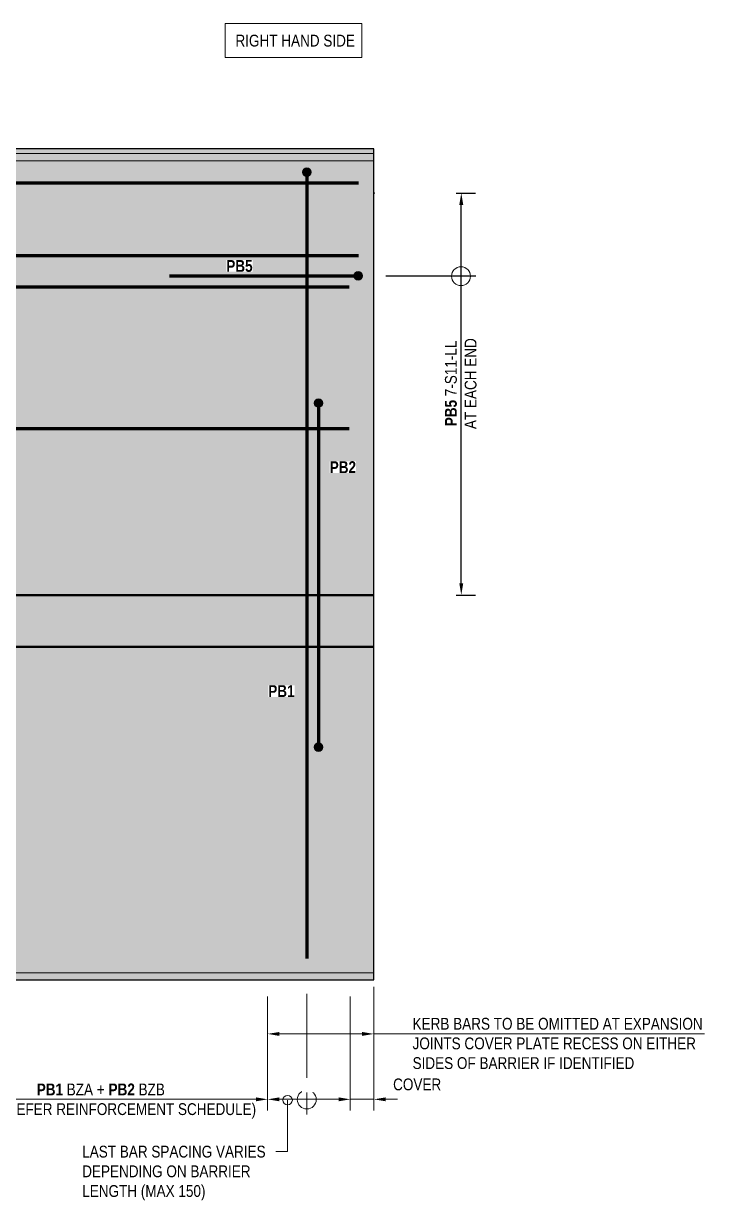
# Model space of a CAD drawing. Header units: metres. Extents: x 3.19 to 12.18, y 1.19 to 4.34.
# Drawn here: x 7.424 to 8.869, y 1.705 to 4.198 of the extents above; entities that cross this region are included whole.
import ezdxf

# ---------------------------------------------------------------- set-up
doc = ezdxf.new("R2010")
doc.units = ezdxf.units.M
doc.layers.get('Defpoints').update_dxf_attribs({"color": 41})
for name, color, linetype, lineweight in [('D-BDGE', 7, 'Continuous', 13), ('D-BDGE-LINE', 7, 'Continuous', 9), ('D-ENHA-TEXT', 7, 'Continuous', 9), ('D-ENHA-TEXT-DIMS', 7, 'Continuous', 9)]:
    doc.layers.add(name, color=color, linetype=linetype, lineweight=lineweight)
doc.styles.add('Arial Narrow_1', font='ARIALN.TTF', dxfattribs={"height": 0.025})
doc.styles.add('Arial Narrow_B', font='ARIALNB.TTF', dxfattribs={"height": 0.025})
doc.dimstyles.new('Dimension_Standard_O__mm__1', dxfattribs={"dimscale": 0.3048, "dimtxt": 0.025586, "dimasz": 0.082021, "dimexe": 0.07874, "dimexo": 0.049213, "dimgap": 0.049213, "dimtad": 1, "dimdec": 0, "dimlfac": 1000, "dimzin": 0, "dimdsep": 46, "dimtxsty": 'Arial Narrow_1', "dimsah": 1, "dimcen": 0.09, "dimaunit": 1, "dimadec": 4, "dimazin": 0, "dimtfac": 1, "dimtdec": 4, "dimtix": 1, "dimtmove": 0, "dimatfit": 3, "dimfxl": 1, "dimtvp": 1, "dimtfill": 1, "dimtolj": 1, "dimtzin": 0, "dimlwd": 18, "dimlwe": 18, "dimarcsym": 2})
doc.dimstyles.new('Dimension_Standard_O__mm__2', dxfattribs={"dimscale": 0.3048, "dimtxt": 0.025586, "dimasz": 0.082021, "dimexe": 0.07874, "dimexo": 0.049213, "dimgap": 0.049213, "dimtad": 1, "dimdec": 0, "dimlfac": 1000, "dimzin": 0, "dimdsep": 46, "dimtxsty": 'Arial Narrow_1', "dimsah": 1, "dimcen": 0.09, "dimaunit": 1, "dimadec": 4, "dimazin": 0, "dimtfac": 1, "dimtdec": 4, "dimtix": 1, "dimtmove": 1, "dimatfit": 3, "dimfxl": 1, "dimtvp": 1, "dimtfill": 1, "dimtolj": 1, "dimtzin": 0, "dimlwd": 18, "dimlwe": 18, "dimarcsym": 2})
doc.dimstyles.new('Dimension_Standard_T_REO', dxfattribs={"dimscale": 0.3048, "dimtxt": 0.025586, "dimasz": 0.082021, "dimexe": 0.098425, "dimexo": 0.0625, "dimgap": 0.032808, "dimtad": 1, "dimdec": 0, "dimlfac": 1000, "dimzin": 0, "dimdsep": 46, "dimtxsty": 'Arial Narrow_1', "dimsah": 1, "dimcen": 0.09, "dimaunit": 1, "dimadec": 4, "dimazin": 0, "dimtfac": 1, "dimtdec": 4, "dimtix": 1, "dimtmove": 0, "dimatfit": 3, "dimfxl": 0.098425, "dimfxlon": 1, "dimtvp": 1, "dimtolj": 1, "dimtzin": 0, "dimlwd": 25, "dimlwe": 25, "dimarcsym": 2})

# ---------------------------------------------------------------- blocks, each defined once
blk = doc.blocks.new('B_Det_Reinf_Bar Section_2D - Reo Dot_Scale 10_Section-2703256-DRG-2871121 - ELEVATION - PRECAST MEDIUM PERFORMANCE LEVEL BARRIER TYPE - MPB-02-A')
at = {"layer": 'D-BDGE-LINE'}
blk.add_hatch(color=256, dxfattribs=at).paths.add_polyline_path([(0, -0.009), (0.0023, -0.0087), (0.0045, -0.0078), (0.0064, -0.0064), (0.0078, -0.0045), (0.0087, -0.0023), (0.009, 0), (0.0087, 0.0023), (0.0078, 0.0045), (0.0064, 0.0064), (0.0045, 0.0078), (0.0023, 0.0087), (0, 0.009), (-0.0023, 0.0087), (-0.0045, 0.0078), (-0.0064, 0.0064), (-0.0078, 0.0045), (-0.0087, 0.0023), (-0.009, 0), (-0.0087, -0.0023), (-0.0078, -0.0045), (-0.0064, -0.0064), (-0.0045, -0.0078), (-0.0023, -0.0087)])
for start, end in [(360, 180), (180, 360)]:
    blk.add_arc((0, 0), 0.009, start, end, dxfattribs=at)
blk = doc.blocks.new('B_Det_Reinf_Bar Section_2D - Reo Dot_Scale 10_Section-5903221-DRG-2871121 - ELEVATION - PRECAST MEDIUM PERFORMANCE LEVEL BARRIER TYPE - MPB-02-A')
at = {"layer": 'D-BDGE-LINE'}
blk.add_hatch(color=256, dxfattribs=at).paths.add_polyline_path([(0, 0.009), (-0.0023, 0.0087), (-0.0045, 0.0078), (-0.0064, 0.0064), (-0.0078, 0.0045), (-0.0087, 0.0023), (-0.009, 0), (-0.0087, -0.0023), (-0.0078, -0.0045), (-0.0064, -0.0064), (-0.0045, -0.0078), (-0.0023, -0.0087), (0, -0.009), (0.0023, -0.0087), (0.0045, -0.0078), (0.0064, -0.0064), (0.0078, -0.0045), (0.0087, -0.0023), (0.009, 0), (0.0087, 0.0023), (0.0078, 0.0045), (0.0064, 0.0064), (0.0045, 0.0078), (0.0023, 0.0087)])
for start, end in [(0, 180), (180, 360)]:
    blk.add_arc((0, 0), 0.009, start, end, dxfattribs=at)
blk = doc.blocks.new('DIMBLOCK6-DRG-2871121 - ELEVATION - PRECAST MEDIUM PERFORMANCE LEVEL BARRIER TYPE - MPB-02-A')
at = {"layer": 'D-ENHA-TEXT-DIMS', "color": 0, "lineweight": 25, "transparency": 16777216}
for p, q in [((8.3394, 3.8385), (8.3804, 3.8385)), ((8.3504, 3.0124), (8.3504, 3.8135)), ((8.3394, 2.9874), (8.3804, 2.9874))]:
    blk.add_line(p, q, dxfattribs=at)
at = {"layer": 'D-ENHA-TEXT-DIMS', "color": 0, "transparency": 16777216}
for points in [[(8.3462, 3.8135), (8.3546, 3.8135), (8.3504, 3.8385)], [(8.3462, 3.0124), (8.3546, 3.0124), (8.3504, 2.9874)]]:
    blk.add_solid(points, dxfattribs=at)
at = {"layer": 'Defpoints', "color": 0, "transparency": 16777216}
for p in [(8.3204, 3.8385), (8.3504, 3.8385), (8.3204, 2.9874)]:
    blk.add_point(p, dxfattribs=at)
at = {"layer": 'D-ENHA-TEXT-DIMS', "color": 0, "lineweight": 25, "transparency": 16777216, "insert": (8.3255, 3.413), "char_height": 0.025, "attachment_point": 5, "rotation": 90, "style": 'Arial Narrow_1'}
blk.add_mtext('\\A1;\u200c', dxfattribs=at)
blk = doc.blocks.new('DIMBLOCK12-DRG-2871121 - ELEVATION - PRECAST MEDIUM PERFORMANCE LEVEL BARRIER TYPE - MPB-02-A')
at = {"layer": 'D-ENHA-TEXT-DIMS', "color": 0, "lineweight": 18, "transparency": 16777216}
for p, q in [((8.1155, 2.1374), (8.1155, 1.8955)), ((8.1655, 2.1374), (8.1655, 1.8955)), ((8.0905, 1.9195), (8.0655, 1.9195)), ((8.1655, 1.9195), (8.1155, 1.9195)), ((8.1905, 1.9195), (8.2155, 1.9195))]:
    blk.add_line(p, q, dxfattribs=at)
at = {"layer": 'D-ENHA-TEXT-DIMS', "color": 0, "transparency": 16777216}
for points in [[(8.0905, 1.9236), (8.0905, 1.9153), (8.1155, 1.9195)], [(8.1905, 1.9236), (8.1905, 1.9153), (8.1655, 1.9195)]]:
    blk.add_solid(points, dxfattribs=at)
at = {"layer": 'Defpoints', "color": 0, "transparency": 16777216}
for p in [(8.1155, 2.1524), (8.1655, 2.1524), (8.1155, 1.9195)]:
    blk.add_point(p, dxfattribs=at)
at = {"layer": 'D-ENHA-TEXT-DIMS', "color": 0, "lineweight": 18, "transparency": 16777216, "insert": (8.2061, 1.9636), "char_height": 0.025, "width": 0.122324, "attachment_point": 1, "line_spacing_factor": 0.974696, "style": 'Arial Narrow_1', "bg_fill": 3, "box_fill_scale": 1.1, "bg_fill_color": 256, "bg_fill_true_color": 13158600, "bg_fill_transparency": 0}
blk.add_mtext('\\A1;COVER', dxfattribs=at)
blk = doc.blocks.new('DIMBLOCK13-DRG-2871121 - ELEVATION - PRECAST MEDIUM PERFORMANCE LEVEL BARRIER TYPE - MPB-02-A')
at = {"layer": 'D-ENHA-TEXT-DIMS', "color": 0, "lineweight": 18, "transparency": 16777216}
for p, q in [((7.9405, 2.1374), (7.9405, 1.8955)), ((8.1155, 2.1374), (8.1155, 1.8955)), ((8.0905, 1.9195), (7.9655, 1.9195))]:
    blk.add_line(p, q, dxfattribs=at)
at = {"layer": 'D-ENHA-TEXT-DIMS', "color": 0, "transparency": 16777216}
for points in [[(7.9655, 1.9236), (7.9655, 1.9153), (7.9405, 1.9195)], [(8.0905, 1.9236), (8.0905, 1.9153), (8.1155, 1.9195)]]:
    blk.add_solid(points, dxfattribs=at)
at = {"layer": 'Defpoints', "color": 0, "transparency": 16777216}
for p in [(7.9405, 2.1524), (8.1155, 2.1524), (7.9405, 1.9195)]:
    blk.add_point(p, dxfattribs=at)
at = {"layer": 'D-ENHA-TEXT-DIMS', "color": 0, "lineweight": 18, "transparency": 16777216, "insert": (8.028, 1.9493), "char_height": 0.025, "attachment_point": 5, "style": 'Arial Narrow_1', "bg_fill": 3, "box_fill_scale": 1.1, "bg_fill_color": 256, "bg_fill_true_color": 13158600, "bg_fill_transparency": 0}
blk.add_mtext('\\A1;\u200e', dxfattribs=at)
blk = doc.blocks.new('DIMBLOCK14-DRG-2871121 - ELEVATION - PRECAST MEDIUM PERFORMANCE LEVEL BARRIER TYPE - MPB-02-A')
at = {"layer": 'D-ENHA-TEXT-DIMS', "color": 0, "lineweight": 18, "transparency": 16777216}
for p, q in [((7.093, 2.2024), (7.093, 1.8955)), ((7.9405, 2.1374), (7.9405, 1.8955)), ((7.9155, 1.9195), (7.118, 1.9195))]:
    blk.add_line(p, q, dxfattribs=at)
at = {"layer": 'D-ENHA-TEXT-DIMS', "color": 0, "transparency": 16777216}
for points in [[(7.118, 1.9236), (7.118, 1.9153), (7.093, 1.9195)], [(7.9155, 1.9236), (7.9155, 1.9153), (7.9405, 1.9195)]]:
    blk.add_solid(points, dxfattribs=at)
at = {"layer": 'Defpoints', "color": 0, "transparency": 16777216}
for p in [(7.093, 2.2174), (7.9405, 2.1524), (7.093, 1.9195)]:
    blk.add_point(p, dxfattribs=at)
at = {"layer": 'D-ENHA-TEXT-DIMS', "color": 0, "lineweight": 18, "transparency": 16777216, "insert": (7.5168, 1.9493), "char_height": 0.025, "attachment_point": 5, "style": 'Arial Narrow_1', "bg_fill": 3, "box_fill_scale": 1.1, "bg_fill_color": 256, "bg_fill_true_color": 13158600, "bg_fill_transparency": 0}
blk.add_mtext('\\A1;\u200e', dxfattribs=at)
blk = doc.blocks.new('DIMBLOCK15-DRG-2871121 - ELEVATION - PRECAST MEDIUM PERFORMANCE LEVEL BARRIER TYPE - MPB-02-A')
at = {"layer": 'D-ENHA-TEXT-DIMS', "color": 0, "lineweight": 18, "transparency": 16777216}
for p, q in [((8.1655, 2.1574), (8.1655, 2.034)), ((7.9405, 2.1374), (7.9405, 2.034)), ((7.9655, 2.058), (8.1405, 2.058))]:
    blk.add_line(p, q, dxfattribs=at)
at = {"layer": 'D-ENHA-TEXT-DIMS', "color": 0, "transparency": 16777216}
for points in [[(7.9655, 2.0621), (7.9655, 2.0538), (7.9405, 2.058)], [(8.1405, 2.0621), (8.1405, 2.0538), (8.1655, 2.058)]]:
    blk.add_solid(points, dxfattribs=at)
at = {"layer": 'Defpoints', "color": 0, "transparency": 16777216}
for p in [(8.1655, 2.1724), (7.9405, 2.1524), (8.1655, 2.058)]:
    blk.add_point(p, dxfattribs=at)
at = {"layer": 'D-ENHA-TEXT-DIMS', "color": 0, "lineweight": 18, "transparency": 16777216, "insert": (8.053, 2.0878), "char_height": 0.025, "attachment_point": 5, "style": 'Arial Narrow_1', "bg_fill": 3, "box_fill_scale": 1.1, "bg_fill_color": 256, "bg_fill_true_color": 13158600, "bg_fill_transparency": 0}
blk.add_mtext('\\A1;\u200e', dxfattribs=at)

msp = doc.modelspace()

# ---------------------------------------------------------------- hatches: boundary and pattern name
at = {"layer": 'D-BDGE-LINE', "true_color": 0xffffff}
h = msp.add_hatch(color=7, dxfattribs=at)
h.paths.add_polyline_path([(8.1655, 2.1724), (8.1655, 3.9324), (3.3855, 3.9324), (3.3855, 2.1724), (7.3004, 2.1724)])
h.paths.add_polyline_path([(8.0483, 2.6562), (8.0459, 2.6565), (8.0438, 2.6574), (8.0419, 2.6588), (8.0405, 2.6607), (8.0396, 2.6629), (8.0393, 2.6652), (8.0396, 2.6675), (8.0405, 2.6697), (8.0419, 2.6716), (8.0438, 2.673), (8.0459, 2.6739), (8.0483, 2.6742), (8.0506, 2.6739), (8.0528, 2.673), (8.0546, 2.6716), (8.0561, 2.6697), (8.057, 2.6675), (8.0573, 2.6652), (8.057, 2.6629), (8.0561, 2.6607), (8.0546, 2.6588), (8.0528, 2.6574), (8.0506, 2.6565)])
h.paths.add_polyline_path([(7.2633, 2.6562), (7.2609, 2.6565), (7.2588, 2.6574), (7.2569, 2.6588), (7.2555, 2.6607), (7.2546, 2.6629), (7.2543, 2.6652), (7.2546, 2.6675), (7.2555, 2.6697), (7.2569, 2.6716), (7.2588, 2.673), (7.2609, 2.6739), (7.2633, 2.6742), (7.2656, 2.6739), (7.2678, 2.673), (7.2696, 2.6716), (7.2711, 2.6697), (7.272, 2.6675), (7.2723, 2.6652), (7.272, 2.6629), (7.2711, 2.6607), (7.2696, 2.6588), (7.2678, 2.6574), (7.2656, 2.6565)])
h.paths.add_polyline_path([(6.6977, 2.6562), (6.6954, 2.6565), (6.6932, 2.6574), (6.6914, 2.6588), (6.69, 2.6607), (6.6891, 2.6629), (6.6887, 2.6652), (6.6891, 2.6675), (6.69, 2.6697), (6.6914, 2.6716), (6.6932, 2.673), (6.6954, 2.6739), (6.6977, 2.6742), (6.7001, 2.6739), (6.7022, 2.673), (6.7041, 2.6716), (6.7055, 2.6697), (6.7064, 2.6675), (6.7067, 2.6652), (6.7064, 2.6629), (6.7055, 2.6607), (6.7041, 2.6588), (6.7022, 2.6574), (6.7001, 2.6565)])
h.paths.add_polyline_path([(5.8755, 2.6562), (5.8732, 2.6565), (5.871, 2.6574), (5.8691, 2.6588), (5.8677, 2.6607), (5.8668, 2.6629), (5.8665, 2.6652), (5.8668, 2.6675), (5.8677, 2.6697), (5.8691, 2.6716), (5.871, 2.673), (5.8732, 2.6739), (5.8755, 2.6742), (5.8778, 2.6739), (5.88, 2.673), (5.8819, 2.6716), (5.8833, 2.6697), (5.8842, 2.6675), (5.8845, 2.6652), (5.8842, 2.6629), (5.8833, 2.6607), (5.8819, 2.6588), (5.88, 2.6574), (5.8778, 2.6565)])
h.paths.add_polyline_path([(5.6755, 2.6562), (5.6732, 2.6565), (5.671, 2.6574), (5.6691, 2.6588), (5.6677, 2.6607), (5.6668, 2.6629), (5.6665, 2.6652), (5.6668, 2.6675), (5.6677, 2.6697), (5.6691, 2.6716), (5.671, 2.673), (5.6732, 2.6739), (5.6755, 2.6742), (5.6778, 2.6739), (5.68, 2.673), (5.6819, 2.6716), (5.6833, 2.6697), (5.6842, 2.6675), (5.6845, 2.6652), (5.6842, 2.6629), (5.6833, 2.6607), (5.6819, 2.6588), (5.68, 2.6574), (5.6778, 2.6565)])
h.paths.add_polyline_path([(4.8533, 2.6562), (4.8509, 2.6565), (4.8488, 2.6574), (4.8469, 2.6588), (4.8455, 2.6607), (4.8446, 2.6629), (4.8443, 2.6652), (4.8446, 2.6675), (4.8455, 2.6697), (4.8469, 2.6716), (4.8488, 2.673), (4.8509, 2.6739), (4.8533, 2.6742), (4.8556, 2.6739), (4.8578, 2.673), (4.8596, 2.6716), (4.8611, 2.6697), (4.862, 2.6675), (4.8623, 2.6652), (4.862, 2.6629), (4.8611, 2.6607), (4.8596, 2.6588), (4.8578, 2.6574), (4.8556, 2.6565)])
h.paths.add_polyline_path([(4.2877, 2.6562), (4.2854, 2.6565), (4.2832, 2.6574), (4.2814, 2.6588), (4.28, 2.6607), (4.2791, 2.6629), (4.2787, 2.6652), (4.2791, 2.6675), (4.28, 2.6697), (4.2814, 2.6716), (4.2832, 2.673), (4.2854, 2.6739), (4.2877, 2.6742), (4.2901, 2.6739), (4.2922, 2.673), (4.2941, 2.6716), (4.2955, 2.6697), (4.2964, 2.6675), (4.2967, 2.6652), (4.2964, 2.6629), (4.2955, 2.6607), (4.2941, 2.6588), (4.2922, 2.6574), (4.2901, 2.6565)])
h.paths.add_polyline_path([(3.5333, 2.6562), (3.5309, 2.6565), (3.5288, 2.6574), (3.5269, 2.6588), (3.5255, 2.6607), (3.5246, 2.6629), (3.5243, 2.6652), (3.5246, 2.6675), (3.5255, 2.6697), (3.5269, 2.6716), (3.5288, 2.673), (3.5309, 2.6739), (3.5333, 2.6742), (3.5356, 2.6739), (3.5378, 2.673), (3.5396, 2.6716), (3.5411, 2.6697), (3.542, 2.6675), (3.5423, 2.6652), (3.542, 2.6629), (3.5411, 2.6607), (3.5396, 2.6588), (3.5378, 2.6574), (3.5356, 2.6565)])
h.paths.add_polyline_path([(8.0483, 3.3849), (8.0459, 3.3852), (8.0438, 3.3861), (8.0419, 3.3876), (8.0405, 3.3894), (8.0396, 3.3916), (8.0393, 3.3939), (8.0396, 3.3962), (8.0405, 3.3984), (8.0419, 3.4003), (8.0438, 3.4017), (8.0459, 3.4026), (8.0483, 3.4029), (8.0506, 3.4026), (8.0528, 3.4017), (8.0546, 3.4003), (8.0561, 3.3984), (8.057, 3.3962), (8.0573, 3.3939), (8.057, 3.3916), (8.0561, 3.3894), (8.0546, 3.3876), (8.0528, 3.3861), (8.0506, 3.3852)])
h.paths.add_polyline_path([(7.2633, 3.3849), (7.2609, 3.3852), (7.2588, 3.3861), (7.2569, 3.3876), (7.2555, 3.3894), (7.2546, 3.3916), (7.2543, 3.3939), (7.2546, 3.3962), (7.2555, 3.3984), (7.2569, 3.4003), (7.2588, 3.4017), (7.2609, 3.4026), (7.2633, 3.4029), (7.2656, 3.4026), (7.2678, 3.4017), (7.2696, 3.4003), (7.2711, 3.3984), (7.272, 3.3962), (7.2723, 3.3939), (7.272, 3.3916), (7.2711, 3.3894), (7.2696, 3.3876), (7.2678, 3.3861), (7.2656, 3.3852)])
h.paths.add_polyline_path([(6.6977, 3.3849), (6.6954, 3.3852), (6.6932, 3.3861), (6.6914, 3.3876), (6.69, 3.3894), (6.6891, 3.3916), (6.6887, 3.3939), (6.6891, 3.3962), (6.69, 3.3984), (6.6914, 3.4003), (6.6932, 3.4017), (6.6954, 3.4026), (6.6977, 3.4029), (6.7001, 3.4026), (6.7022, 3.4017), (6.7041, 3.4003), (6.7055, 3.3984), (6.7064, 3.3962), (6.7067, 3.3939), (6.7064, 3.3916), (6.7055, 3.3894), (6.7041, 3.3876), (6.7022, 3.3861), (6.7001, 3.3852)])
h.paths.add_polyline_path([(5.8755, 3.3849), (5.8732, 3.3852), (5.871, 3.3861), (5.8691, 3.3876), (5.8677, 3.3894), (5.8668, 3.3916), (5.8665, 3.3939), (5.8668, 3.3962), (5.8677, 3.3984), (5.8691, 3.4003), (5.871, 3.4017), (5.8732, 3.4026), (5.8755, 3.4029), (5.8778, 3.4026), (5.88, 3.4017), (5.8819, 3.4003), (5.8833, 3.3984), (5.8842, 3.3962), (5.8845, 3.3939), (5.8842, 3.3916), (5.8833, 3.3894), (5.8819, 3.3876), (5.88, 3.3861), (5.8778, 3.3852)])
h.paths.add_polyline_path([(5.6755, 3.3849), (5.6732, 3.3852), (5.671, 3.3861), (5.6691, 3.3876), (5.6677, 3.3894), (5.6668, 3.3916), (5.6665, 3.3939), (5.6668, 3.3962), (5.6677, 3.3984), (5.6691, 3.4003), (5.671, 3.4017), (5.6732, 3.4026), (5.6755, 3.4029), (5.6778, 3.4026), (5.68, 3.4017), (5.6819, 3.4003), (5.6833, 3.3984), (5.6842, 3.3962), (5.6845, 3.3939), (5.6842, 3.3916), (5.6833, 3.3894), (5.6819, 3.3876), (5.68, 3.3861), (5.6778, 3.3852)])
h.paths.add_polyline_path([(4.8533, 3.3849), (4.8509, 3.3852), (4.8488, 3.3861), (4.8469, 3.3876), (4.8455, 3.3894), (4.8446, 3.3916), (4.8443, 3.3939), (4.8446, 3.3962), (4.8455, 3.3984), (4.8469, 3.4003), (4.8488, 3.4017), (4.8509, 3.4026), (4.8533, 3.4029), (4.8556, 3.4026), (4.8578, 3.4017), (4.8596, 3.4003), (4.8611, 3.3984), (4.862, 3.3962), (4.8623, 3.3939), (4.862, 3.3916), (4.8611, 3.3894), (4.8596, 3.3876), (4.8578, 3.3861), (4.8556, 3.3852)])
h.paths.add_polyline_path([(4.2877, 3.3849), (4.2854, 3.3852), (4.2832, 3.3861), (4.2814, 3.3876), (4.28, 3.3894), (4.2791, 3.3916), (4.2787, 3.3939), (4.2791, 3.3962), (4.28, 3.3984), (4.2814, 3.4003), (4.2832, 3.4017), (4.2854, 3.4026), (4.2877, 3.4029), (4.2901, 3.4026), (4.2922, 3.4017), (4.2941, 3.4003), (4.2955, 3.3984), (4.2964, 3.3962), (4.2967, 3.3939), (4.2964, 3.3916), (4.2955, 3.3894), (4.2941, 3.3876), (4.2922, 3.3861), (4.2901, 3.3852)])
h.paths.add_polyline_path([(3.5333, 3.3849), (3.5309, 3.3852), (3.5288, 3.3861), (3.5269, 3.3876), (3.5255, 3.3894), (3.5246, 3.3916), (3.5243, 3.3939), (3.5246, 3.3962), (3.5255, 3.3984), (3.5269, 3.4003), (3.5288, 3.4017), (3.5309, 3.4026), (3.5333, 3.4029), (3.5356, 3.4026), (3.5378, 3.4017), (3.5396, 3.4003), (3.5411, 3.3984), (3.542, 3.3962), (3.5423, 3.3939), (3.542, 3.3916), (3.5411, 3.3894), (3.5396, 3.3876), (3.5378, 3.3861), (3.5356, 3.3852)])
h.paths.add_polyline_path([(8.132, 3.6542), (8.1297, 3.6545), (8.1275, 3.6554), (8.1256, 3.6568), (8.1242, 3.6587), (8.1233, 3.6608), (8.123, 3.6632), (8.1233, 3.6655), (8.1242, 3.6677), (8.1256, 3.6695), (8.1275, 3.671), (8.1297, 3.6719), (8.132, 3.6722), (8.1343, 3.6719), (8.1365, 3.671), (8.1384, 3.6695), (8.1398, 3.6677), (8.1407, 3.6655), (8.141, 3.6632), (8.1407, 3.6608), (8.1398, 3.6587), (8.1384, 3.6568), (8.1365, 3.6554), (8.1343, 3.6545)])
h.paths.add_polyline_path([(3.414, 3.6542), (3.4117, 3.6545), (3.4095, 3.6554), (3.4076, 3.6568), (3.4062, 3.6587), (3.4053, 3.6608), (3.405, 3.6632), (3.4053, 3.6655), (3.4062, 3.6677), (3.4076, 3.6695), (3.4095, 3.671), (3.4117, 3.6719), (3.414, 3.6722), (3.4163, 3.6719), (3.4185, 3.671), (3.4204, 3.6695), (3.4218, 3.6677), (3.4227, 3.6655), (3.423, 3.6632), (3.4227, 3.6608), (3.4218, 3.6587), (3.4204, 3.6568), (3.4185, 3.6554), (3.4163, 3.6545)])
h.paths.add_polyline_path([(8.0233, 3.874), (8.0209, 3.8744), (8.0188, 3.8753), (8.0169, 3.8767), (8.0155, 3.8785), (8.0146, 3.8807), (8.0143, 3.883), (8.0146, 3.8854), (8.0155, 3.8875), (8.0169, 3.8894), (8.0188, 3.8908), (8.0209, 3.8917), (8.0233, 3.892), (8.0256, 3.8917), (8.0278, 3.8908), (8.0296, 3.8894), (8.0311, 3.8875), (8.032, 3.8854), (8.0323, 3.883), (8.032, 3.8807), (8.0311, 3.8785), (8.0296, 3.8767), (8.0278, 3.8753), (8.0256, 3.8744)])
h.paths.add_polyline_path([(7.2383, 3.874), (7.2359, 3.8744), (7.2338, 3.8753), (7.2319, 3.8767), (7.2305, 3.8785), (7.2296, 3.8807), (7.2293, 3.883), (7.2296, 3.8854), (7.2305, 3.8875), (7.2319, 3.8894), (7.2338, 3.8908), (7.2359, 3.8917), (7.2383, 3.892), (7.2406, 3.8917), (7.2428, 3.8908), (7.2446, 3.8894), (7.2461, 3.8875), (7.247, 3.8854), (7.2473, 3.883), (7.247, 3.8807), (7.2461, 3.8785), (7.2446, 3.8767), (7.2428, 3.8753), (7.2406, 3.8744)])
h.paths.add_polyline_path([(7.093, 3.874), (7.0907, 3.8744), (7.0885, 3.8753), (7.0866, 3.8767), (7.0852, 3.8785), (7.0843, 3.8807), (7.084, 3.883), (7.0843, 3.8854), (7.0852, 3.8875), (7.0866, 3.8894), (7.0885, 3.8908), (7.0907, 3.8917), (7.093, 3.892), (7.0953, 3.8917), (7.0975, 3.8908), (7.0994, 3.8894), (7.1008, 3.8875), (7.1017, 3.8854), (7.102, 3.883), (7.1017, 3.8807), (7.1008, 3.8785), (7.0994, 3.8767), (7.0975, 3.8753), (7.0953, 3.8744)])
h.paths.add_polyline_path([(6.7227, 3.874), (6.7204, 3.8744), (6.7182, 3.8753), (6.7164, 3.8767), (6.715, 3.8785), (6.7141, 3.8807), (6.7137, 3.883), (6.7141, 3.8854), (6.715, 3.8875), (6.7164, 3.8894), (6.7182, 3.8908), (6.7204, 3.8917), (6.7227, 3.892), (6.7251, 3.8917), (6.7272, 3.8908), (6.7291, 3.8894), (6.7305, 3.8875), (6.7314, 3.8854), (6.7317, 3.883), (6.7314, 3.8807), (6.7305, 3.8785), (6.7291, 3.8767), (6.7272, 3.8753), (6.7251, 3.8744)])
h.paths.add_polyline_path([(6.868, 3.874), (6.8657, 3.8744), (6.8635, 3.8753), (6.8616, 3.8767), (6.8602, 3.8785), (6.8593, 3.8807), (6.859, 3.883), (6.8593, 3.8854), (6.8602, 3.8875), (6.8616, 3.8894), (6.8635, 3.8908), (6.8657, 3.8917), (6.868, 3.892), (6.8703, 3.8917), (6.8725, 3.8908), (6.8744, 3.8894), (6.8758, 3.8875), (6.8767, 3.8854), (6.877, 3.883), (6.8767, 3.8807), (6.8758, 3.8785), (6.8744, 3.8767), (6.8725, 3.8753), (6.8703, 3.8744)])
h.paths.add_polyline_path([(5.7005, 3.874), (5.6982, 3.8744), (5.696, 3.8753), (5.6941, 3.8767), (5.6927, 3.8785), (5.6918, 3.8807), (5.6915, 3.883), (5.6918, 3.8854), (5.6927, 3.8875), (5.6941, 3.8894), (5.696, 3.8908), (5.6982, 3.8917), (5.7005, 3.892), (5.7028, 3.8917), (5.705, 3.8908), (5.7069, 3.8894), (5.7083, 3.8875), (5.7092, 3.8854), (5.7095, 3.883), (5.7092, 3.8807), (5.7083, 3.8785), (5.7069, 3.8767), (5.705, 3.8753), (5.7028, 3.8744)])
h.paths.add_polyline_path([(5.8505, 3.874), (5.8482, 3.8744), (5.846, 3.8753), (5.8441, 3.8767), (5.8427, 3.8785), (5.8418, 3.8807), (5.8415, 3.883), (5.8418, 3.8854), (5.8427, 3.8875), (5.8441, 3.8894), (5.846, 3.8908), (5.8482, 3.8917), (5.8505, 3.892), (5.8528, 3.8917), (5.855, 3.8908), (5.8569, 3.8894), (5.8583, 3.8875), (5.8592, 3.8854), (5.8595, 3.883), (5.8592, 3.8807), (5.8583, 3.8785), (5.8569, 3.8767), (5.855, 3.8753), (5.8528, 3.8744)])
h.paths.add_polyline_path([(4.8283, 3.874), (4.8259, 3.8744), (4.8238, 3.8753), (4.8219, 3.8767), (4.8205, 3.8785), (4.8196, 3.8807), (4.8193, 3.883), (4.8196, 3.8854), (4.8205, 3.8875), (4.8219, 3.8894), (4.8238, 3.8908), (4.8259, 3.8917), (4.8283, 3.892), (4.8306, 3.8917), (4.8328, 3.8908), (4.8346, 3.8894), (4.8361, 3.8875), (4.837, 3.8854), (4.8373, 3.883), (4.837, 3.8807), (4.8361, 3.8785), (4.8346, 3.8767), (4.8328, 3.8753), (4.8306, 3.8744)])
h.paths.add_polyline_path([(4.458, 3.874), (4.4557, 3.8744), (4.4535, 3.8753), (4.4516, 3.8767), (4.4502, 3.8785), (4.4493, 3.8807), (4.449, 3.883), (4.4493, 3.8854), (4.4502, 3.8875), (4.4516, 3.8894), (4.4535, 3.8908), (4.4557, 3.8917), (4.458, 3.892), (4.4603, 3.8917), (4.4625, 3.8908), (4.4644, 3.8894), (4.4658, 3.8875), (4.4667, 3.8854), (4.467, 3.883), (4.4667, 3.8807), (4.4658, 3.8785), (4.4644, 3.8767), (4.4625, 3.8753), (4.4603, 3.8744)])
h.paths.add_polyline_path([(4.683, 3.874), (4.6807, 3.8744), (4.6785, 3.8753), (4.6766, 3.8767), (4.6752, 3.8785), (4.6743, 3.8807), (4.674, 3.883), (4.6743, 3.8854), (4.6752, 3.8875), (4.6766, 3.8894), (4.6785, 3.8908), (4.6807, 3.8917), (4.683, 3.892), (4.6853, 3.8917), (4.6875, 3.8908), (4.6894, 3.8894), (4.6908, 3.8875), (4.6917, 3.8854), (4.692, 3.883), (4.6917, 3.8807), (4.6908, 3.8785), (4.6894, 3.8767), (4.6875, 3.8753), (4.6853, 3.8744)])
h.paths.add_polyline_path([(4.3127, 3.874), (4.3104, 3.8744), (4.3082, 3.8753), (4.3064, 3.8767), (4.305, 3.8785), (4.3041, 3.8807), (4.3037, 3.883), (4.3041, 3.8854), (4.305, 3.8875), (4.3064, 3.8894), (4.3082, 3.8908), (4.3104, 3.8917), (4.3127, 3.892), (4.3151, 3.8917), (4.3172, 3.8908), (4.3191, 3.8894), (4.3205, 3.8875), (4.3214, 3.8854), (4.3217, 3.883), (4.3214, 3.8807), (4.3205, 3.8785), (4.3191, 3.8767), (4.3172, 3.8753), (4.3151, 3.8744)])
h.paths.add_polyline_path([(3.5083, 3.874), (3.5059, 3.8744), (3.5038, 3.8753), (3.5019, 3.8767), (3.5005, 3.8785), (3.4996, 3.8807), (3.4993, 3.883), (3.4996, 3.8854), (3.5005, 3.8875), (3.5019, 3.8894), (3.5038, 3.8908), (3.5059, 3.8917), (3.5083, 3.892), (3.5106, 3.8917), (3.5128, 3.8908), (3.5146, 3.8894), (3.5161, 3.8875), (3.517, 3.8854), (3.5173, 3.883), (3.517, 3.8807), (3.5161, 3.8785), (3.5146, 3.8767), (3.5128, 3.8753), (3.5106, 3.8744)])

# ---------------------------------------------------------------- linework, layer by layer
at = {"layer": 'D-BDGE', "lineweight": 25}
for p, q in [((8.1655, 3.9324), (3.3855, 3.9324)), ((8.1655, 2.1724), (8.1655, 3.9324)), ((8.3809, 3.6626), (8.1909, 3.6626)), ((3.3855, 2.1724), (8.1655, 2.1724))]:
    msp.add_line(p, q, dxfattribs=at)
at = {"layer": 'D-BDGE', "lineweight": 18}
for p, q in [((3.3855, 3.9224), (8.1655, 3.9224)), ((8.1655, 3.9072), (3.3855, 3.9072)), ((8.1655, 2.1874), (3.3855, 2.1874))]:
    msp.add_line(p, q, dxfattribs=at)
at = {"layer": 'D-BDGE', "lineweight": 70}
for p, q in [((8.0233, 3.874), (8.0233, 2.2174)), ((3.413, 3.8601), (8.133, 3.8601)), ((3.413, 3.7062), (8.133, 3.7062)), ((3.433, 3.6401), (8.113, 3.6401)), ((8.1231, 3.6626), (7.733, 3.6626)), ((8.0483, 3.3849), (8.0483, 2.6742)), ((3.433, 3.3401), (8.113, 3.3401))]:
    msp.add_line(p, q, dxfattribs=at)
at = {"layer": 'D-BDGE', "lineweight": 50}
for p, q in [((8.1655, 2.9874), (3.3855, 2.9874)), ((8.1655, 2.9874), (3.3855, 2.9874)), ((8.1655, 2.8774), (3.3855, 2.8774))]:
    msp.add_line(p, q, dxfattribs=at)
at = {"layer": 'D-BDGE', "lineweight": 9}
for p, q in [((8.0233, 2.1427), (8.0233, 1.887)), ((8.1655, 2.0584), (8.8655, 2.0584))]:
    msp.add_line(p, q, dxfattribs=at)
at = {"layer": 'D-BDGE', "color": 7, "lineweight": 9, "true_color": 0xffffff}
msp.add_circle((8.1655, 3.8385), 0.001, dxfattribs=at)
at = {"layer": 'D-BDGE', "lineweight": 18}
for centre in [(8.3498, 3.6626), (8.0233, 1.919)]:
    msp.add_circle(centre, 0.02, dxfattribs=at)
at = {"layer": 'D-ENHA-TEXT'}
for p in [(7.9575, 1.8087), (7.9828, 1.8087)]:
    msp.add_line(p, (7.9575, 1.8087), dxfattribs=at)
at = {"layer": 'D-ENHA-TEXT', "lineweight": 18, "flags": 128}
msp.add_lwpolyline([(7.8507, 4.1976), (8.1402, 4.1976), (8.1402, 4.1259), (7.8507, 4.1259)], close=True, dxfattribs=at)

# ---------------------------------------------------------------- block references
at = {"layer": 'D-BDGE-LINE'}
for p in [(8.0233, 3.883), (8.0483, 3.3939), (8.0483, 2.6652)]:
    msp.add_blockref('B_Det_Reinf_Bar Section_2D - Reo Dot_Scale 10_Section-2703256-DRG-2871121 - ELEVATION - PRECAST MEDIUM PERFORMANCE LEVEL BARRIER TYPE - MPB-02-A', p, dxfattribs=at)
at = {"layer": 'D-BDGE-LINE', "rotation": 180}
msp.add_blockref('B_Det_Reinf_Bar Section_2D - Reo Dot_Scale 10_Section-5903221-DRG-2871121 - ELEVATION - PRECAST MEDIUM PERFORMANCE LEVEL BARRIER TYPE - MPB-02-A', (8.132, 3.6632), dxfattribs=at)

# ---------------------------------------------------------------- texts
at = {"layer": 'D-ENHA-TEXT', "char_height": 0.025, "attachment_point": 1, "rotation": 90, "bg_fill": 3, "box_fill_scale": 1, "bg_fill_color": 256, "bg_fill_transparency": 0}
for s, insert, style in [('AT EACH END', (8.3576, 3.3388), 'Arial Narrow_1'), ('PB5', (8.3159, 3.3448), 'Arial Narrow_B')]:
    msp.add_mtext(s, dxfattribs=dict(at, insert=insert, style=style))
at = {"layer": 'D-ENHA-TEXT', "char_height": 0.025, "attachment_point": 1, "style": 'Arial Narrow_1', "bg_fill": 3, "box_fill_scale": 1, "bg_fill_color": 256, "bg_fill_true_color": 13158600, "bg_fill_transparency": 0}
for s, insert in [('LAST BAR SPACING VARIES ', (7.5479, 1.8212)), ('DEPENDING ON BARRIER ', (7.5479, 1.7795)), ('LENGTH (MAX 150)', (7.5479, 1.7378))]:
    msp.add_mtext(s, dxfattribs=dict(at, insert=insert))

# ---------------------------------------------------------------- next in the draw order: texts
at = {"layer": 'D-ENHA-TEXT', "lineweight": 18, "insert": (7.8723, 4.1739), "char_height": 0.025, "attachment_point": 1, "style": 'Arial Narrow_1', "bg_fill": 3, "box_fill_scale": 1, "bg_fill_color": 256, "bg_fill_transparency": 0}
msp.add_mtext('RIGHT HAND SIDE', dxfattribs=at)
at = {"layer": 'D-ENHA-TEXT', "insert": (7.8529, 3.6968), "char_height": 0.025, "attachment_point": 1, "style": 'Arial Narrow_B', "bg_fill": 3, "box_fill_scale": 1, "bg_fill_color": 256, "bg_fill_transparency": 0}
msp.add_mtext('PB5', dxfattribs=at)
at = {"layer": 'D-ENHA-TEXT', "insert": (8.3159, 3.4004), "char_height": 0.025, "attachment_point": 1, "rotation": 90, "style": 'Arial Narrow_1', "bg_fill": 3, "box_fill_scale": 1, "bg_fill_color": 256, "bg_fill_transparency": 0}
msp.add_mtext(' 7-S11-LL ', dxfattribs=at)
at = {"layer": 'D-ENHA-TEXT', "char_height": 0.025, "attachment_point": 1, "style": 'Arial Narrow_B', "bg_fill": 3, "box_fill_scale": 1, "bg_fill_color": 256, "bg_fill_true_color": 13158600, "bg_fill_transparency": 0}
for s, insert in [('PB2', (8.0719, 3.2706)), ('PB1', (7.9418, 2.7965))]:
    msp.add_mtext(s, dxfattribs=dict(at, insert=insert))

# ---------------------------------------------------------------- next in the draw order: dimensions: what is measured, and where the dimension line sits
at = {"layer": 'D-ENHA-TEXT-DIMS', "lineweight": 18}
dim = msp.add_linear_dim(base=(8.1155, 1.9195), p1=(8.1655, 2.1524), p2=(8.1155, 2.1524), text='COVER', dimstyle='Dimension_Standard_O__mm__2', override={"dimpost": '<>', "dimfxl": 0.05}, dxfattribs=at)
dim.commit()
dim.dimension.update_dxf_attribs({"geometry": 'DIMBLOCK12-DRG-2871121 - ELEVATION - PRECAST MEDIUM PERFORMANCE LEVEL BARRIER TYPE - MPB-02-A', "text_midpoint": (8.2672, 1.9153), "dimtype": 160})

# ---------------------------------------------------------------- next in the draw order: texts
at = {"layer": 'D-ENHA-TEXT', "char_height": 0.025, "attachment_point": 1, "style": 'Arial Narrow_1', "bg_fill": 3, "box_fill_scale": 1, "bg_fill_color": 256, "bg_fill_transparency": 0}
for s, insert in [('KERB BARS TO BE OMITTED AT EXPANSION ', (8.2473, 2.092)), ('JOINTS COVER PLATE RECESS ON EITHER ', (8.2473, 2.0504)), ('SIDES OF BARRIER IF IDENTIFIED', (8.2473, 2.0087))]:
    msp.add_mtext(s, dxfattribs=dict(at, insert=insert))

# ---------------------------------------------------------------- next in the draw order: dimensions: what is measured, and where the dimension line sits
at = {"layer": 'D-ENHA-TEXT-DIMS', "lineweight": 25}
dim = msp.add_linear_dim(base=(8.3504, 3.8385), p1=(8.3204, 2.9874), p2=(8.3204, 3.8385), angle=90, text='\u200c', dimstyle='Dimension_Standard_T_REO', override={"dimpost": '<>', "dimfxl": 0.851039}, dxfattribs=at)
dim.commit()
dim.dimension.update_dxf_attribs({"geometry": 'DIMBLOCK6-DRG-2871121 - ELEVATION - PRECAST MEDIUM PERFORMANCE LEVEL BARRIER TYPE - MPB-02-A', "text_midpoint": (8.3255, 3.413)})
at = {"layer": 'D-ENHA-TEXT-DIMS', "lineweight": 18}
dim = msp.add_linear_dim(base=(7.9405, 1.9195), p1=(8.1155, 2.1524), p2=(7.9405, 2.1524), text='\u200e', dimstyle='Dimension_Standard_O__mm__1', override={"dimpost": '<>', "dimfxl": 0.175}, dxfattribs=at)
dim.commit()
dim.dimension.update_dxf_attribs({"geometry": 'DIMBLOCK13-DRG-2871121 - ELEVATION - PRECAST MEDIUM PERFORMANCE LEVEL BARRIER TYPE - MPB-02-A', "text_midpoint": (8.028, 1.9493)})

# ---------------------------------------------------------------- next in the draw order: linework, layer by layer
at = {"layer": 'D-ENHA-TEXT'}
msp.add_line((7.9828, 1.9177), (7.9828, 1.8087), dxfattribs=at)
msp.add_circle((7.9828, 1.9177), 0.01, dxfattribs=at)

# ---------------------------------------------------------------- next in the draw order: dimensions: what is measured, and where the dimension line sits
at = {"layer": 'D-ENHA-TEXT-DIMS', "lineweight": 18}
dim = msp.add_linear_dim(base=(7.093, 1.9195), p1=(7.9405, 2.1524), p2=(7.093, 2.2174), text='\u200e', dimstyle='Dimension_Standard_O__mm__1', override={"dimpost": '<>', "dimfxl": 0.849989}, dxfattribs=at)
dim.commit()
dim.dimension.update_dxf_attribs({"geometry": 'DIMBLOCK14-DRG-2871121 - ELEVATION - PRECAST MEDIUM PERFORMANCE LEVEL BARRIER TYPE - MPB-02-A', "text_midpoint": (7.5168, 1.9493)})

# ---------------------------------------------------------------- next in the draw order: texts
at = {"layer": 'D-ENHA-TEXT', "char_height": 0.025, "attachment_point": 1, "bg_fill": 3, "box_fill_scale": 1, "bg_fill_color": 256, "bg_fill_transparency": 0}
for s, insert, style in [('PB1', (7.4516, 1.9529), 'Arial Narrow_B'), ('IN SETS (REFER REINFORCEMENT SCHEDULE)', (7.2591, 1.9112), 'Arial Narrow_1')]:
    msp.add_mtext(s, dxfattribs=dict(at, insert=insert, style=style))

# ---------------------------------------------------------------- next in the draw order: dimensions: what is measured, and where the dimension line sits
at = {"layer": 'D-ENHA-TEXT-DIMS', "lineweight": 18}
dim = msp.add_linear_dim(base=(8.1655, 2.058), p1=(7.9405, 2.1524), p2=(8.1655, 2.1724), text='\u200e', dimstyle='Dimension_Standard_O__mm__1', override={"dimpost": '<>', "dimfxl": 0.225887}, dxfattribs=at)
dim.commit()
dim.dimension.update_dxf_attribs({"geometry": 'DIMBLOCK15-DRG-2871121 - ELEVATION - PRECAST MEDIUM PERFORMANCE LEVEL BARRIER TYPE - MPB-02-A', "text_midpoint": (8.053, 2.0878)})

# ---------------------------------------------------------------- next in the draw order: texts
at = {"layer": 'D-ENHA-TEXT', "insert": (7.5071, 1.9529), "char_height": 0.025, "attachment_point": 1, "style": 'Arial Narrow_1', "bg_fill": 3, "box_fill_scale": 1, "bg_fill_color": 256, "bg_fill_transparency": 0}
msp.add_mtext(' BZA + ', dxfattribs=at)

# ---------------------------------------------------------------- next in the draw order: texts
at = {"layer": 'D-ENHA-TEXT', "insert": (7.6037, 1.9529), "char_height": 0.025, "attachment_point": 1, "style": 'Arial Narrow_B', "bg_fill": 3, "box_fill_scale": 1, "bg_fill_color": 256, "bg_fill_transparency": 0}
msp.add_mtext('PB2 ', dxfattribs=at)

# ---------------------------------------------------------------- next in the draw order: texts
at = {"layer": 'D-ENHA-TEXT', "insert": (7.6672, 1.9529), "char_height": 0.025, "attachment_point": 1, "style": 'Arial Narrow_1', "bg_fill": 3, "box_fill_scale": 1, "bg_fill_color": 256, "bg_fill_transparency": 0}
msp.add_mtext('BZB', dxfattribs=at)

doc.saveas('drawing.dxf')
